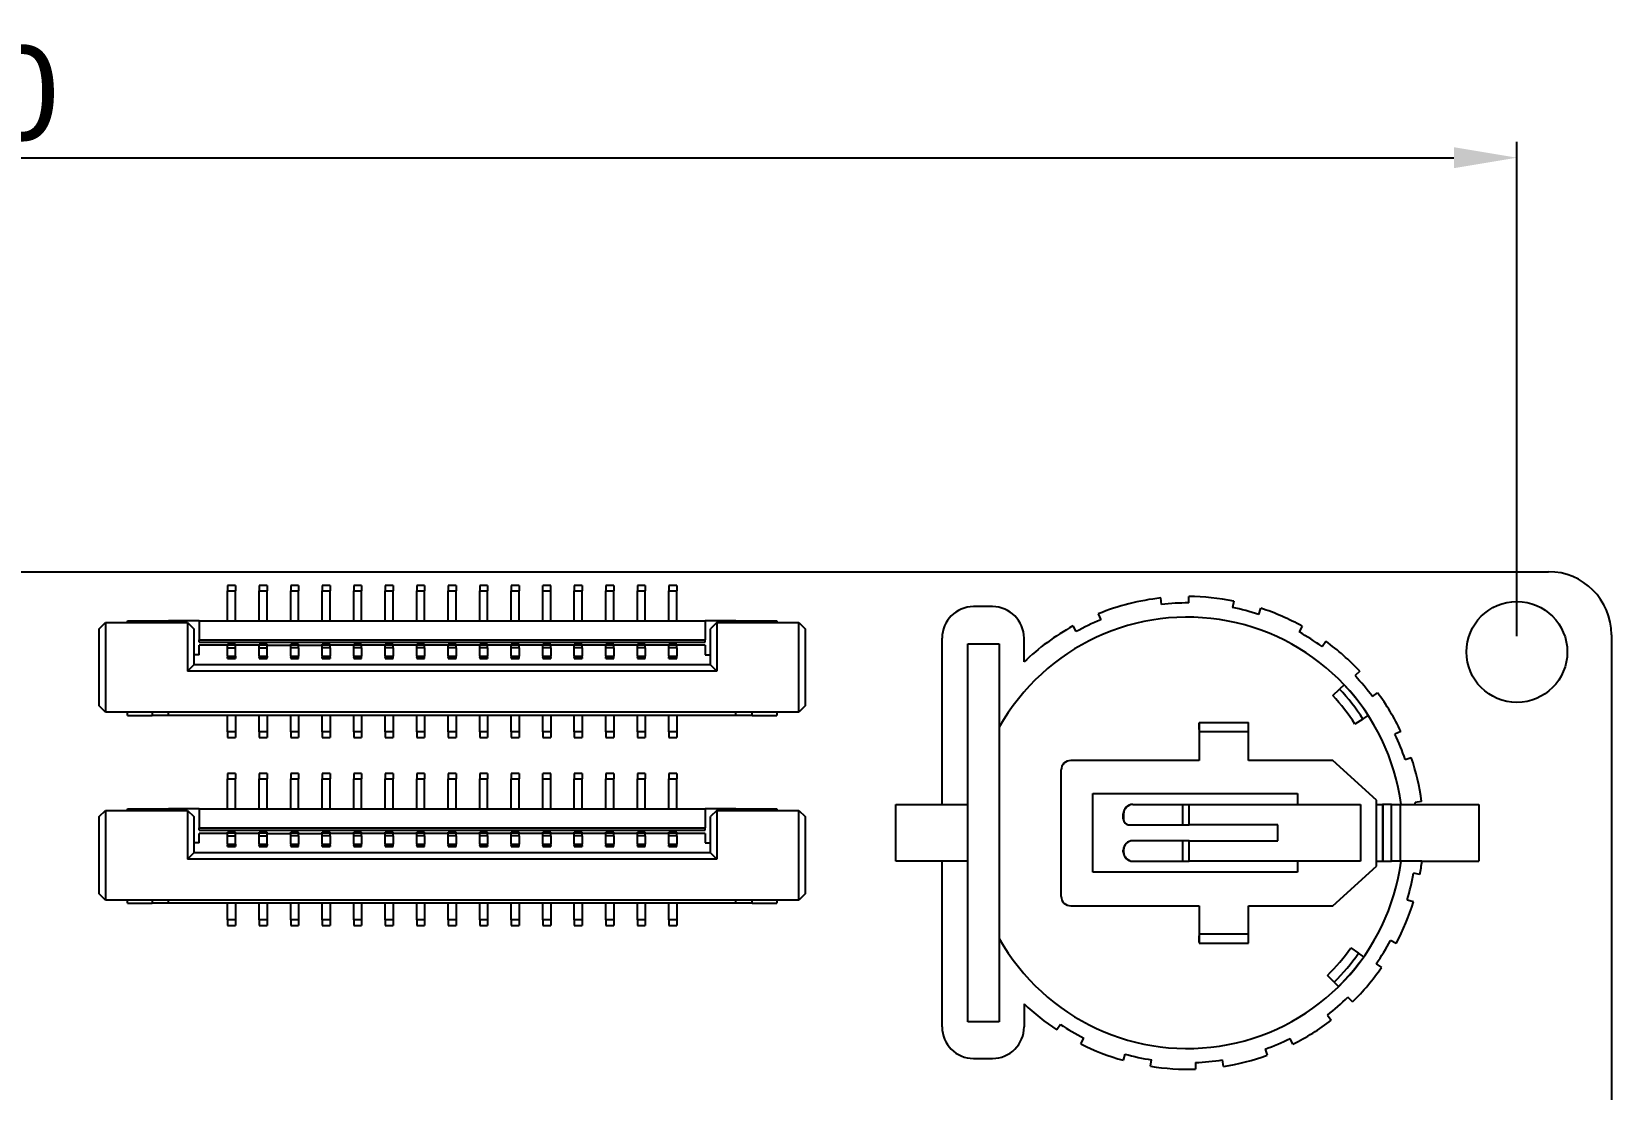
# Model space of a CAD drawing. Header units: millimetres. Extents: x 239 to 841, y 198 to 536.
# Drawn here: x 595.3 to 645.4, y 441.3 to 474.8 of the extents above; entities that cross this region are included whole.
import ezdxf

# ---------------------------------------------------------------- set-up
doc = ezdxf.new("R2010")
doc.units = ezdxf.units.MM
doc.styles.get("Standard").update_dxf_attribs({"font": 'arial.ttf'})
doc.dimstyles.get("Standard").update_dxf_attribs({"dimtxt": 3, "dimasz": 2, "dimexe": 0.5, "dimexo": 0.5, "dimgap": 0.5, "dimtad": 1, "dimdec": 1, "dimzin": 0, "dimdsep": 46, "dimtxsty": 'Standard', "dimcen": 0.09, "dimclrd": 253, "dimclre": 253, "dimclrt": 6, "dimadec": 0, "dimazin": 0, "dimtfac": 1, "dimtdec": 1, "dimtofl": 0, "dimtmove": 0, "dimatfit": 3, "dimfxl": 1, "dimtolj": 1, "dimtzin": 0, "dimarcsym": 0})

# ---------------------------------------------------------------- blocks, each defined once
blk = doc.blocks.new('*D3')
at = {"color": 253, "lineweight": -2}
for p, q in [((539.446, 455.662), (539.446, 471.347)), ((642.446, 455.662), (642.446, 471.347)), ((541.446, 470.847), (640.446, 470.847))]:
    blk.add_line(p, q, dxfattribs=at)
at = {"color": 253}
for points in [[(541.446, 471.181), (541.446, 470.514), (539.446, 470.847)], [(640.446, 471.181), (640.446, 470.514), (642.446, 470.847)]]:
    blk.add_solid(points, dxfattribs=at)
at = {"layer": 'Defpoints', "color": 0}
for p in [(642.446, 470.847), (539.446, 455.162), (642.446, 455.162)]:
    blk.add_point(p, dxfattribs=at)
at = {"color": 6, "insert": (590.946, 472.88), "char_height": 3, "attachment_point": 5}
blk.add_mtext('\\A1;103.0', dxfattribs=at)

msp = doc.modelspace()

# ---------------------------------------------------------------- linework, layer by layer
for p, q in [((538.446, 457.71), (643.446, 457.71)), ((601.788, 457.273), (601.538, 457.273)), ((601.538, 457.273), (601.538, 457.1)), ((601.788, 457.273), (601.788, 457.1)), ((602.788, 457.273), (602.538, 457.273)), ((602.538, 457.273), (602.538, 457.1)), ((602.788, 457.273), (602.788, 457.1)), ((603.788, 457.273), (603.538, 457.273)), ((603.538, 457.273), (603.538, 457.1)), ((603.788, 457.273), (603.788, 457.1)), ((604.788, 457.273), (604.538, 457.273)), ((604.538, 457.273), (604.538, 457.1)), ((604.788, 457.273), (604.788, 457.1)), ((605.788, 457.273), (605.538, 457.273)), ((605.538, 457.273), (605.538, 457.1)), ((605.788, 457.273), (605.788, 457.1)), ((606.788, 457.273), (606.538, 457.273)), ((606.538, 457.273), (606.538, 457.1)), ((606.788, 457.273), (606.788, 457.1)), ((607.788, 457.273), (607.538, 457.273)), ((607.538, 457.273), (607.538, 457.1)), ((607.788, 457.273), (607.788, 457.1)), ((608.788, 457.273), (608.538, 457.273)), ((608.538, 457.273), (608.538, 457.1)), ((608.788, 457.273), (608.788, 457.1)), ((609.788, 457.273), (609.538, 457.273)), ((609.538, 457.273), (609.538, 457.1)), ((609.788, 457.273), (609.788, 457.1)), ((610.788, 457.273), (610.538, 457.273)), ((610.538, 457.273), (610.538, 457.1)), ((610.788, 457.273), (610.788, 457.1)), ((611.788, 457.273), (611.538, 457.273)), ((611.538, 457.1), (611.538, 457.273)), ((611.788, 457.1), (611.788, 457.273)), ((612.788, 457.273), (612.538, 457.273)), ((612.538, 457.273), (612.538, 457.1)), ((612.788, 457.273), (612.788, 457.1)), ((613.788, 457.273), (613.538, 457.273)), ((613.538, 457.273), (613.538, 457.1)), ((613.788, 457.273), (613.788, 457.1)), ((614.788, 457.273), (614.538, 457.273)), ((614.538, 457.273), (614.538, 457.1)), ((614.788, 457.273), (614.788, 457.1)), ((615.788, 457.273), (615.538, 457.273)), ((615.538, 457.273), (615.538, 457.1)), ((615.788, 457.273), (615.788, 457.1)), ((601.538, 456.151), (601.538, 457.1)), ((601.538, 457.1), (601.788, 457.1)), ((601.788, 456.151), (601.788, 457.1)), ((602.538, 456.151), (602.538, 457.1)), ((602.538, 457.1), (602.788, 457.1)), ((602.788, 456.151), (602.788, 457.1)), ((603.538, 456.151), (603.538, 457.1)), ((603.538, 457.1), (603.788, 457.1)), ((603.788, 456.151), (603.788, 457.1)), ((604.538, 456.151), (604.538, 457.1)), ((604.538, 457.1), (604.788, 457.1)), ((604.788, 456.151), (604.788, 457.1)), ((605.538, 456.151), (605.538, 457.1)), ((605.538, 457.1), (605.788, 457.1)), ((605.788, 456.151), (605.788, 457.1)), ((606.538, 456.151), (606.538, 457.1)), ((606.538, 457.1), (606.788, 457.1)), ((606.788, 456.151), (606.788, 457.1)), ((607.538, 456.151), (607.538, 457.1)), ((607.538, 457.1), (607.788, 457.1)), ((607.788, 456.151), (607.788, 457.1)), ((608.538, 456.151), (608.538, 457.1)), ((608.538, 457.1), (608.788, 457.1)), ((608.788, 456.151), (608.788, 457.1)), ((609.538, 456.151), (609.538, 457.1)), ((609.538, 457.1), (609.788, 457.1)), ((609.788, 456.151), (609.788, 457.1)), ((610.538, 456.151), (610.538, 457.1)), ((610.538, 457.1), (610.788, 457.1)), ((610.788, 456.151), (610.788, 457.1)), ((611.538, 456.151), (611.538, 457.1)), ((611.538, 457.1), (611.788, 457.1)), ((611.788, 456.151), (611.788, 457.1)), ((612.538, 456.151), (612.538, 457.1)), ((612.538, 457.1), (612.788, 457.1)), ((612.788, 456.151), (612.788, 457.1)), ((613.538, 456.151), (613.538, 457.1)), ((613.538, 457.1), (613.788, 457.1)), ((613.788, 456.151), (613.788, 457.1)), ((614.538, 456.151), (614.538, 457.1)), ((614.538, 457.1), (614.788, 457.1)), ((614.788, 456.151), (614.788, 457.1)), ((615.538, 456.151), (615.538, 457.1)), ((615.538, 457.1), (615.788, 457.1)), ((615.788, 456.151), (615.788, 457.1)), ((631.171, 456.671), (631.148, 456.876)), ((632.033, 456.717), (632.034, 456.923)), ((633.462, 456.777), (633.421, 456.575)), ((625.807, 456.6), (625.206, 456.6)), ((629.163, 456.371), (629.24, 456.18)), ((634.256, 456.356), (634.32, 456.552)), ((597.463, 455.901), (597.663, 456.101)), ((597.463, 453.451), (597.463, 455.901)), ((597.663, 456.101), (597.663, 453.251)), ((597.663, 456.101), (600.263, 456.101)), ((598.363, 456.151), (599.143, 456.151)), ((598.363, 456.101), (598.363, 456.151)), ((599.143, 456.151), (599.663, 456.151)), ((599.143, 456.151), (599.143, 456.101)), ((600.633, 456.151), (599.663, 456.151)), ((599.663, 456.151), (599.663, 456.101)), ((600.263, 456.101), (600.463, 455.901)), ((600.263, 456.101), (600.263, 454.551)), ((600.463, 455.901), (600.463, 454.751)), ((600.633, 456.151), (600.633, 455.551)), ((600.633, 456.151), (616.693, 456.151)), ((617.663, 456.151), (616.693, 456.151)), ((616.693, 456.151), (616.693, 455.551)), ((617.063, 456.101), (616.863, 455.901)), ((616.863, 454.751), (616.863, 455.901)), ((617.063, 456.101), (617.063, 454.551)), ((617.063, 456.101), (619.663, 456.101)), ((617.663, 456.151), (618.183, 456.151)), ((617.663, 456.101), (617.663, 456.151)), ((618.183, 456.151), (618.963, 456.151)), ((618.183, 456.101), (618.183, 456.151)), ((618.963, 456.151), (618.963, 456.101)), ((619.663, 456.101), (619.863, 455.901)), ((619.663, 453.251), (619.663, 456.101)), ((619.863, 455.901), (619.863, 453.451)), ((628.461, 455.808), (628.362, 455.988)), ((635.635, 455.977), (635.535, 455.797)), ((645.446, 455.71), (645.446, 352.41)), ((600.633, 455.551), (616.693, 455.551)), ((600.633, 455.476), (600.633, 455.551)), ((600.633, 455.476), (616.693, 455.476)), ((600.633, 455.073), (600.633, 455.373)), ((601.538, 455.373), (600.633, 455.373)), ((601.788, 455.406), (601.538, 455.406)), ((601.538, 455.389), (601.538, 455.406)), ((601.538, 455.297), (601.538, 455.389)), ((601.538, 455.389), (601.788, 455.389)), ((601.538, 455.032), (601.538, 455.297)), ((601.538, 455.297), (601.788, 455.297)), ((601.788, 455.389), (601.788, 455.406)), ((601.788, 455.297), (601.788, 455.389)), ((602.538, 455.373), (601.788, 455.373)), ((601.788, 455.032), (601.788, 455.297)), ((602.788, 455.406), (602.538, 455.406)), ((602.538, 455.389), (602.538, 455.406)), ((602.538, 455.297), (602.538, 455.389)), ((602.538, 455.389), (602.788, 455.389)), ((602.538, 455.032), (602.538, 455.297)), ((602.538, 455.297), (602.788, 455.297)), ((602.788, 455.389), (602.788, 455.406)), ((602.788, 455.297), (602.788, 455.389)), ((602.788, 455.373), (603.538, 455.373)), ((602.788, 455.032), (602.788, 455.297)), ((603.538, 455.406), (603.788, 455.406)), ((603.538, 455.389), (603.538, 455.406)), ((603.538, 455.389), (603.788, 455.389)), ((603.538, 455.297), (603.538, 455.389)), ((603.538, 455.032), (603.538, 455.297)), ((603.788, 455.297), (603.538, 455.297)), ((603.788, 455.389), (603.788, 455.406)), ((603.788, 455.297), (603.788, 455.389)), ((603.788, 455.373), (604.538, 455.373)), ((603.788, 455.297), (603.788, 455.032)), ((604.788, 455.406), (604.538, 455.406)), ((604.538, 455.389), (604.538, 455.406)), ((604.538, 455.297), (604.538, 455.389)), ((604.538, 455.389), (604.788, 455.389)), ((604.538, 455.032), (604.538, 455.297)), ((604.788, 455.297), (604.538, 455.297)), ((604.788, 455.389), (604.788, 455.406)), ((604.788, 455.297), (604.788, 455.389)), ((605.538, 455.373), (604.788, 455.373)), ((604.788, 455.297), (604.788, 455.032)), ((605.788, 455.406), (605.538, 455.406)), ((605.538, 455.389), (605.538, 455.406)), ((605.538, 455.297), (605.538, 455.389)), ((605.538, 455.389), (605.788, 455.389)), ((605.538, 455.032), (605.538, 455.297)), ((605.788, 455.297), (605.538, 455.297)), ((605.788, 455.389), (605.788, 455.406)), ((605.788, 455.297), (605.788, 455.389)), ((606.538, 455.373), (605.788, 455.373)), ((605.788, 455.297), (605.788, 455.032)), ((606.788, 455.406), (606.538, 455.406)), ((606.538, 455.389), (606.538, 455.406)), ((606.538, 455.297), (606.538, 455.389)), ((606.538, 455.389), (606.788, 455.389)), ((606.538, 455.032), (606.538, 455.297)), ((606.788, 455.297), (606.538, 455.297)), ((606.788, 455.389), (606.788, 455.406)), ((606.788, 455.297), (606.788, 455.389)), ((607.538, 455.373), (606.788, 455.373)), ((606.788, 455.297), (606.788, 455.032)), ((607.538, 455.389), (607.538, 455.406)), ((607.788, 455.406), (607.538, 455.406)), ((607.538, 455.389), (607.788, 455.389)), ((607.538, 455.297), (607.538, 455.389)), ((607.538, 455.032), (607.538, 455.297)), ((607.788, 455.297), (607.538, 455.297)), ((607.788, 455.389), (607.788, 455.406)), ((607.788, 455.297), (607.788, 455.389)), ((608.538, 455.373), (607.788, 455.373)), ((607.788, 455.297), (607.788, 455.032)), ((608.788, 455.406), (608.538, 455.406)), ((608.538, 455.389), (608.538, 455.406)), ((608.538, 455.297), (608.538, 455.389)), ((608.538, 455.389), (608.788, 455.389)), ((608.538, 455.032), (608.538, 455.297)), ((608.788, 455.297), (608.538, 455.297)), ((608.788, 455.389), (608.788, 455.406)), ((608.788, 455.297), (608.788, 455.389)), ((609.538, 455.373), (608.788, 455.373)), ((608.788, 455.297), (608.788, 455.032)), ((609.788, 455.406), (609.538, 455.406)), ((609.538, 455.389), (609.538, 455.406)), ((609.538, 455.297), (609.538, 455.389)), ((609.538, 455.389), (609.788, 455.389)), ((609.538, 455.032), (609.538, 455.297)), ((609.788, 455.297), (609.538, 455.297)), ((609.788, 455.389), (609.788, 455.406)), ((609.788, 455.297), (609.788, 455.389)), ((610.538, 455.373), (609.788, 455.373)), ((609.788, 455.297), (609.788, 455.032)), ((610.788, 455.406), (610.538, 455.406)), ((610.538, 455.389), (610.538, 455.406)), ((610.538, 455.389), (610.788, 455.389)), ((610.538, 455.297), (610.538, 455.389)), ((610.538, 455.032), (610.538, 455.297)), ((610.788, 455.297), (610.538, 455.297)), ((610.788, 455.389), (610.788, 455.406)), ((610.788, 455.297), (610.788, 455.389)), ((611.538, 455.373), (610.788, 455.373)), ((610.788, 455.297), (610.788, 455.032)), ((611.788, 455.406), (611.538, 455.406)), ((611.538, 455.389), (611.538, 455.406)), ((611.538, 455.389), (611.788, 455.389)), ((611.538, 455.297), (611.538, 455.389)), ((611.538, 455.032), (611.538, 455.297)), ((611.788, 455.297), (611.538, 455.297)), ((611.788, 455.389), (611.788, 455.406)), ((611.788, 455.297), (611.788, 455.389)), ((612.538, 455.373), (611.788, 455.373)), ((611.788, 455.297), (611.788, 455.032)), ((612.788, 455.406), (612.538, 455.406)), ((612.538, 455.389), (612.538, 455.406)), ((612.538, 455.297), (612.538, 455.389)), ((612.538, 455.389), (612.788, 455.389)), ((612.538, 455.032), (612.538, 455.297)), ((612.788, 455.297), (612.538, 455.297)), ((612.788, 455.389), (612.788, 455.406)), ((612.788, 455.297), (612.788, 455.389)), ((613.538, 455.373), (612.788, 455.373)), ((612.788, 455.297), (612.788, 455.032)), ((613.788, 455.406), (613.538, 455.406)), ((613.538, 455.389), (613.538, 455.406)), ((613.538, 455.389), (613.788, 455.389)), ((613.538, 455.297), (613.538, 455.389)), ((613.538, 455.032), (613.538, 455.297)), ((613.788, 455.297), (613.538, 455.297)), ((613.788, 455.389), (613.788, 455.406)), ((613.788, 455.297), (613.788, 455.389)), ((614.538, 455.373), (613.788, 455.373)), ((613.788, 455.297), (613.788, 455.032)), ((614.788, 455.406), (614.538, 455.406)), ((614.538, 455.389), (614.538, 455.406)), ((614.538, 455.297), (614.538, 455.389)), ((614.538, 455.389), (614.788, 455.389)), ((614.538, 455.032), (614.538, 455.297)), ((614.788, 455.297), (614.538, 455.297)), ((614.788, 455.389), (614.788, 455.406)), ((614.788, 455.297), (614.788, 455.389)), ((615.538, 455.373), (614.788, 455.373)), ((614.788, 455.297), (614.788, 455.032)), ((615.788, 455.406), (615.538, 455.406)), ((615.538, 455.389), (615.538, 455.406)), ((615.538, 455.389), (615.788, 455.389)), ((615.538, 455.297), (615.538, 455.389)), ((615.538, 455.032), (615.538, 455.297)), ((615.788, 455.297), (615.538, 455.297)), ((615.788, 455.389), (615.788, 455.406)), ((615.788, 455.297), (615.788, 455.389)), ((616.693, 455.373), (615.788, 455.373)), ((615.788, 455.297), (615.788, 455.032)), ((616.693, 455.476), (616.693, 455.551)), ((616.693, 455.373), (616.693, 455.073)), ((624.206, 450.323), (624.206, 455.6)), ((625.021, 455.423), (626.021, 455.423)), ((625.021, 450.323), (625.021, 455.423)), ((625.021, 443.423), (625.021, 455.423)), ((625.021, 455.423), (626.021, 455.423)), ((626.021, 455.423), (626.021, 452.775)), ((626.021, 455.423), (626.021, 443.423)), ((626.807, 454.846), (626.807, 455.6)), ((636.263, 455.333), (636.384, 455.5)), ((600.463, 454.751), (600.263, 454.551)), ((600.633, 455.073), (600.463, 455.073)), ((616.863, 454.751), (600.463, 454.751)), ((601.538, 455.032), (601.538, 454.994)), ((601.538, 455.032), (601.788, 455.032)), ((601.538, 454.994), (601.788, 454.994)), ((601.538, 454.986), (601.538, 454.994)), ((601.538, 454.95), (601.538, 454.986)), ((601.538, 454.986), (601.788, 454.986)), ((601.538, 454.95), (601.788, 454.95)), ((601.788, 455.032), (601.788, 454.994)), ((601.788, 454.986), (601.788, 454.994)), ((601.788, 454.986), (601.788, 454.95)), ((602.538, 455.032), (602.538, 454.994)), ((602.538, 455.032), (602.788, 455.032)), ((602.538, 454.994), (602.788, 454.994)), ((602.538, 454.986), (602.538, 454.994)), ((602.538, 454.986), (602.538, 454.95)), ((602.538, 454.986), (602.788, 454.986)), ((602.538, 454.95), (602.788, 454.95)), ((602.788, 455.032), (602.788, 454.994)), ((602.788, 454.994), (602.788, 454.986)), ((602.788, 454.95), (602.788, 454.986)), ((603.538, 455.032), (603.538, 454.994)), ((603.538, 455.032), (603.788, 455.032)), ((603.538, 454.994), (603.788, 454.994)), ((603.538, 454.986), (603.538, 454.994)), ((603.538, 454.986), (603.538, 454.95)), ((603.538, 454.986), (603.788, 454.986)), ((603.538, 454.95), (603.788, 454.95)), ((603.788, 454.994), (603.788, 455.032)), ((603.788, 454.986), (603.788, 454.994)), ((603.788, 454.95), (603.788, 454.986)), ((604.538, 455.032), (604.538, 454.994)), ((604.538, 455.032), (604.788, 455.032)), ((604.538, 454.994), (604.788, 454.994)), ((604.538, 454.986), (604.538, 454.994)), ((604.538, 454.95), (604.538, 454.986)), ((604.538, 454.986), (604.788, 454.986)), ((604.538, 454.95), (604.788, 454.95)), ((604.788, 454.994), (604.788, 455.032)), ((604.788, 454.986), (604.788, 454.994)), ((604.788, 454.986), (604.788, 454.95)), ((605.538, 455.032), (605.538, 454.994)), ((605.538, 455.032), (605.788, 455.032)), ((605.538, 454.994), (605.788, 454.994)), ((605.538, 454.986), (605.538, 454.994)), ((605.538, 454.986), (605.538, 454.95)), ((605.538, 454.986), (605.788, 454.986)), ((605.538, 454.95), (605.788, 454.95)), ((605.788, 454.994), (605.788, 455.032)), ((605.788, 454.986), (605.788, 454.994)), ((605.788, 454.95), (605.788, 454.986)), ((606.538, 455.032), (606.538, 454.994)), ((606.538, 455.032), (606.788, 455.032)), ((606.538, 454.994), (606.788, 454.994)), ((606.538, 454.986), (606.538, 454.994)), ((606.538, 454.986), (606.538, 454.95)), ((606.538, 454.986), (606.788, 454.986)), ((606.538, 454.95), (606.788, 454.95)), ((606.788, 454.994), (606.788, 455.032)), ((606.788, 454.986), (606.788, 454.994)), ((606.788, 454.95), (606.788, 454.986)), ((607.538, 455.032), (607.538, 454.994)), ((607.538, 455.032), (607.788, 455.032)), ((607.538, 454.994), (607.788, 454.994)), ((607.538, 454.986), (607.538, 454.994)), ((607.538, 454.986), (607.538, 454.95)), ((607.538, 454.986), (607.788, 454.986)), ((607.538, 454.95), (607.788, 454.95)), ((607.788, 454.994), (607.788, 455.032)), ((607.788, 454.986), (607.788, 454.994)), ((607.788, 454.95), (607.788, 454.986)), ((608.538, 455.032), (608.538, 454.994)), ((608.538, 455.032), (608.788, 455.032)), ((608.538, 454.994), (608.788, 454.994)), ((608.538, 454.986), (608.538, 454.994)), ((608.538, 454.986), (608.538, 454.95)), ((608.538, 454.986), (608.788, 454.986)), ((608.538, 454.95), (608.788, 454.95)), ((608.788, 454.994), (608.788, 455.032)), ((608.788, 454.986), (608.788, 454.994)), ((608.788, 454.95), (608.788, 454.986)), ((609.538, 455.032), (609.538, 454.994)), ((609.538, 455.032), (609.788, 455.032)), ((609.538, 454.994), (609.788, 454.994)), ((609.538, 454.986), (609.538, 454.994)), ((609.538, 454.986), (609.538, 454.95)), ((609.538, 454.986), (609.788, 454.986)), ((609.538, 454.95), (609.788, 454.95)), ((609.788, 454.994), (609.788, 455.032)), ((609.788, 454.986), (609.788, 454.994)), ((609.788, 454.986), (609.788, 454.95)), ((610.538, 455.032), (610.538, 454.994)), ((610.538, 455.032), (610.788, 455.032)), ((610.538, 454.994), (610.788, 454.994)), ((610.538, 454.986), (610.538, 454.994)), ((610.538, 454.986), (610.538, 454.95)), ((610.538, 454.986), (610.788, 454.986)), ((610.538, 454.95), (610.788, 454.95)), ((610.788, 454.994), (610.788, 455.032)), ((610.788, 454.986), (610.788, 454.994)), ((610.788, 454.95), (610.788, 454.986)), ((611.538, 455.032), (611.538, 454.994)), ((611.538, 455.032), (611.788, 455.032)), ((611.538, 454.994), (611.788, 454.994)), ((611.538, 454.986), (611.538, 454.994)), ((611.538, 454.986), (611.538, 454.95)), ((611.538, 454.986), (611.788, 454.986)), ((611.538, 454.95), (611.788, 454.95)), ((611.788, 454.994), (611.788, 455.032)), ((611.788, 454.986), (611.788, 454.994)), ((611.788, 454.986), (611.788, 454.95)), ((612.538, 455.032), (612.538, 454.994)), ((612.538, 455.032), (612.788, 455.032)), ((612.538, 454.994), (612.788, 454.994)), ((612.538, 454.986), (612.538, 454.994)), ((612.538, 454.986), (612.538, 454.95)), ((612.538, 454.986), (612.788, 454.986)), ((612.538, 454.95), (612.788, 454.95)), ((612.788, 454.994), (612.788, 455.032)), ((612.788, 454.986), (612.788, 454.994)), ((612.788, 454.986), (612.788, 454.95)), ((613.538, 455.032), (613.538, 454.994)), ((613.538, 455.032), (613.788, 455.032)), ((613.538, 454.994), (613.788, 454.994)), ((613.538, 454.986), (613.538, 454.994)), ((613.538, 454.95), (613.538, 454.986)), ((613.538, 454.986), (613.788, 454.986)), ((613.538, 454.95), (613.788, 454.95)), ((613.788, 454.994), (613.788, 455.032)), ((613.788, 454.986), (613.788, 454.994)), ((613.788, 454.95), (613.788, 454.986)), ((614.538, 455.032), (614.538, 454.994)), ((614.538, 455.032), (614.788, 455.032)), ((614.538, 454.994), (614.788, 454.994)), ((614.538, 454.986), (614.538, 454.994)), ((614.538, 454.986), (614.538, 454.95)), ((614.538, 454.986), (614.788, 454.986)), ((614.538, 454.95), (614.788, 454.95)), ((614.788, 454.994), (614.788, 455.032)), ((614.788, 454.986), (614.788, 454.994)), ((614.788, 454.95), (614.788, 454.986)), ((615.538, 455.032), (615.538, 454.994)), ((615.538, 455.032), (615.788, 455.032)), ((615.538, 454.994), (615.788, 454.994)), ((615.538, 454.986), (615.538, 454.994)), ((615.538, 454.95), (615.538, 454.986)), ((615.538, 454.986), (615.788, 454.986)), ((615.538, 454.95), (615.788, 454.95)), ((615.788, 454.994), (615.788, 455.032)), ((615.788, 454.986), (615.788, 454.994)), ((615.788, 454.95), (615.788, 454.986)), ((616.693, 455.073), (616.863, 455.073)), ((616.863, 454.751), (617.063, 454.551)), ((617.063, 454.551), (600.263, 454.551)), ((637.461, 454.552), (637.31, 454.411)), ((636.602, 453.777), (636.82, 453.983)), ((636.965, 454.121), (636.82, 453.983)), ((637.862, 453.747), (638.028, 453.87)), ((597.663, 453.251), (597.463, 453.451)), ((619.663, 453.251), (597.663, 453.251)), ((598.363, 453.151), (598.363, 453.252)), ((599.143, 453.252), (599.143, 453.151)), ((599.663, 453.151), (599.663, 453.251)), ((617.663, 453.151), (617.663, 453.251)), ((618.183, 453.151), (618.183, 453.252)), ((618.963, 453.252), (618.963, 453.151)), ((619.863, 453.451), (619.663, 453.251)), ((598.363, 453.151), (599.143, 453.151)), ((599.663, 453.151), (599.143, 453.151)), ((617.663, 453.151), (599.663, 453.151)), ((601.538, 452.624), (601.538, 453.151)), ((601.788, 453.151), (601.788, 452.624)), ((602.538, 452.624), (602.538, 453.151)), ((602.788, 453.151), (602.788, 452.624)), ((603.538, 452.624), (603.538, 453.151)), ((603.788, 453.151), (603.788, 452.624)), ((604.538, 452.624), (604.538, 453.151)), ((604.788, 453.151), (604.788, 452.624)), ((605.538, 452.624), (605.538, 453.151)), ((605.788, 453.151), (605.788, 452.624)), ((606.538, 452.624), (606.538, 453.151)), ((606.788, 453.151), (606.788, 452.624)), ((607.538, 452.624), (607.538, 453.151)), ((607.788, 453.151), (607.788, 452.624)), ((608.538, 452.624), (608.538, 453.151)), ((608.788, 453.151), (608.788, 452.624)), ((609.538, 452.624), (609.538, 453.151)), ((609.788, 453.151), (609.788, 452.624)), ((610.538, 452.624), (610.538, 453.151)), ((610.788, 453.151), (610.788, 452.624)), ((611.538, 452.624), (611.538, 453.151)), ((611.788, 453.151), (611.788, 452.624)), ((612.538, 452.624), (612.538, 453.151)), ((612.788, 453.151), (612.788, 452.624)), ((613.538, 452.624), (613.538, 453.151)), ((613.788, 453.151), (613.788, 452.624)), ((614.538, 452.624), (614.538, 453.151)), ((614.788, 453.151), (614.788, 452.624)), ((615.538, 452.624), (615.538, 453.151)), ((615.788, 453.151), (615.788, 452.624)), ((618.183, 453.151), (617.663, 453.151)), ((618.183, 453.151), (618.963, 453.151)), ((632.365, 452.702), (632.365, 452.902)), ((632.365, 452.902), (632.37, 452.902)), ((632.37, 452.702), (632.365, 452.702)), ((632.37, 452.923), (632.37, 452.623)), ((632.37, 452.923), (633.934, 452.923)), ((633.934, 452.623), (633.934, 452.923)), ((637.562, 453.034), (637.309, 452.872)), ((637.562, 453.034), (637.731, 453.141)), ((601.538, 452.624), (601.538, 452.451)), ((601.788, 452.624), (601.538, 452.624)), ((601.538, 452.451), (601.788, 452.451)), ((601.788, 452.624), (601.788, 452.451)), ((602.538, 452.624), (602.538, 452.451)), ((602.788, 452.624), (602.538, 452.624)), ((602.538, 452.451), (602.788, 452.451)), ((602.788, 452.624), (602.788, 452.451)), ((603.538, 452.624), (603.538, 452.451)), ((603.788, 452.624), (603.538, 452.624)), ((603.538, 452.451), (603.788, 452.451)), ((603.788, 452.624), (603.788, 452.451)), ((604.538, 452.624), (604.538, 452.451)), ((604.788, 452.624), (604.538, 452.624)), ((604.538, 452.451), (604.788, 452.451)), ((604.788, 452.624), (604.788, 452.451)), ((605.538, 452.624), (605.538, 452.451)), ((605.788, 452.624), (605.538, 452.624)), ((605.538, 452.451), (605.788, 452.451)), ((605.788, 452.624), (605.788, 452.451)), ((606.538, 452.624), (606.538, 452.451)), ((606.788, 452.624), (606.538, 452.624)), ((606.538, 452.451), (606.788, 452.451)), ((606.788, 452.624), (606.788, 452.451)), ((607.538, 452.624), (607.538, 452.451)), ((607.788, 452.624), (607.538, 452.624)), ((607.538, 452.451), (607.788, 452.451)), ((607.788, 452.624), (607.788, 452.451)), ((608.538, 452.624), (608.538, 452.451)), ((608.788, 452.624), (608.538, 452.624)), ((608.538, 452.451), (608.788, 452.451)), ((608.788, 452.624), (608.788, 452.451)), ((609.538, 452.624), (609.538, 452.451)), ((609.788, 452.624), (609.538, 452.624)), ((609.538, 452.451), (609.788, 452.451)), ((609.788, 452.624), (609.788, 452.451)), ((610.538, 452.624), (610.538, 452.451)), ((610.788, 452.624), (610.538, 452.624)), ((610.538, 452.451), (610.788, 452.451)), ((610.788, 452.624), (610.788, 452.451)), ((611.538, 452.624), (611.538, 452.451)), ((611.788, 452.624), (611.538, 452.624)), ((611.538, 452.451), (611.788, 452.451)), ((611.788, 452.624), (611.788, 452.451)), ((612.538, 452.624), (612.538, 452.451)), ((612.788, 452.624), (612.538, 452.624)), ((612.538, 452.451), (612.788, 452.451)), ((612.788, 452.624), (612.788, 452.451)), ((613.538, 452.624), (613.538, 452.451)), ((613.788, 452.624), (613.538, 452.624)), ((613.538, 452.451), (613.788, 452.451)), ((613.788, 452.624), (613.788, 452.451)), ((614.538, 452.624), (614.538, 452.451)), ((614.788, 452.624), (614.538, 452.624)), ((614.538, 452.451), (614.788, 452.451)), ((614.788, 452.624), (614.788, 452.451)), ((615.538, 452.624), (615.538, 452.451)), ((615.788, 452.624), (615.538, 452.624)), ((615.538, 452.451), (615.788, 452.451)), ((615.788, 452.624), (615.788, 452.451)), ((633.934, 452.623), (632.37, 452.623)), ((632.37, 452.623), (632.37, 451.718)), ((633.934, 451.718), (633.934, 452.623)), ((638.765, 452.638), (638.578, 452.55)), ((632.37, 451.718), (628.288, 451.718)), ((636.609, 451.718), (633.934, 451.718)), ((637.988, 450.463), (636.609, 451.718)), ((638.901, 451.749), (639.097, 451.815)), ((601.788, 451.308), (601.538, 451.308)), ((601.538, 451.308), (601.538, 451.135)), ((601.788, 451.308), (601.788, 451.135)), ((602.788, 451.308), (602.538, 451.308)), ((602.538, 451.308), (602.538, 451.135)), ((602.788, 451.308), (602.788, 451.135)), ((603.788, 451.308), (603.538, 451.308)), ((603.538, 451.308), (603.538, 451.135)), ((603.788, 451.308), (603.788, 451.135)), ((604.788, 451.308), (604.538, 451.308)), ((604.538, 451.308), (604.538, 451.135)), ((604.788, 451.308), (604.788, 451.135)), ((605.788, 451.308), (605.538, 451.308)), ((605.538, 451.308), (605.538, 451.135)), ((605.788, 451.308), (605.788, 451.135)), ((606.788, 451.308), (606.538, 451.308)), ((606.538, 451.308), (606.538, 451.135)), ((606.788, 451.308), (606.788, 451.135)), ((607.788, 451.308), (607.538, 451.308)), ((607.538, 451.308), (607.538, 451.135)), ((607.788, 451.308), (607.788, 451.135)), ((608.788, 451.308), (608.538, 451.308)), ((608.538, 451.308), (608.538, 451.135)), ((608.788, 451.308), (608.788, 451.135)), ((609.788, 451.308), (609.538, 451.308)), ((609.538, 451.308), (609.538, 451.135)), ((609.788, 451.308), (609.788, 451.135)), ((610.788, 451.308), (610.538, 451.308)), ((610.538, 451.308), (610.538, 451.135)), ((610.788, 451.308), (610.788, 451.135)), ((611.788, 451.308), (611.538, 451.308)), ((611.538, 451.135), (611.538, 451.308)), ((611.788, 451.135), (611.788, 451.308)), ((612.788, 451.308), (612.538, 451.308)), ((612.538, 451.308), (612.538, 451.135)), ((612.788, 451.308), (612.788, 451.135)), ((613.788, 451.308), (613.538, 451.308)), ((613.538, 451.308), (613.538, 451.135)), ((613.788, 451.308), (613.788, 451.135)), ((614.788, 451.308), (614.538, 451.308)), ((614.538, 451.308), (614.538, 451.135)), ((614.788, 451.308), (614.788, 451.135)), ((615.788, 451.308), (615.538, 451.308)), ((615.538, 451.308), (615.538, 451.135)), ((615.788, 451.308), (615.788, 451.135)), ((627.988, 447.406), (627.988, 451.418)), ((601.538, 450.186), (601.538, 451.135)), ((601.538, 451.135), (601.788, 451.135)), ((601.788, 450.186), (601.788, 451.135)), ((602.538, 450.186), (602.538, 451.135)), ((602.538, 451.135), (602.788, 451.135)), ((602.788, 450.186), (602.788, 451.135)), ((603.538, 450.186), (603.538, 451.135)), ((603.538, 451.135), (603.788, 451.135)), ((603.788, 450.186), (603.788, 451.135)), ((604.538, 450.186), (604.538, 451.135)), ((604.538, 451.135), (604.788, 451.135)), ((604.788, 450.186), (604.788, 451.135)), ((605.538, 450.186), (605.538, 451.135)), ((605.538, 451.135), (605.788, 451.135)), ((605.788, 450.186), (605.788, 451.135)), ((606.538, 450.186), (606.538, 451.135)), ((606.538, 451.135), (606.788, 451.135)), ((606.788, 450.186), (606.788, 451.135)), ((607.538, 450.186), (607.538, 451.135)), ((607.538, 451.135), (607.788, 451.135)), ((607.788, 450.186), (607.788, 451.135)), ((608.538, 450.186), (608.538, 451.135)), ((608.538, 451.135), (608.788, 451.135)), ((608.788, 450.186), (608.788, 451.135)), ((609.538, 450.186), (609.538, 451.135)), ((609.538, 451.135), (609.788, 451.135)), ((609.788, 450.186), (609.788, 451.135)), ((610.538, 450.186), (610.538, 451.135)), ((610.538, 451.135), (610.788, 451.135)), ((610.788, 450.186), (610.788, 451.135)), ((611.538, 450.186), (611.538, 451.135)), ((611.538, 451.135), (611.788, 451.135)), ((611.788, 450.186), (611.788, 451.135)), ((612.538, 450.186), (612.538, 451.135)), ((612.538, 451.135), (612.788, 451.135)), ((612.788, 450.186), (612.788, 451.135)), ((613.538, 450.186), (613.538, 451.135)), ((613.538, 451.135), (613.788, 451.135)), ((613.788, 450.186), (613.788, 451.135)), ((614.538, 450.186), (614.538, 451.135)), ((614.538, 451.135), (614.788, 451.135)), ((614.788, 450.186), (614.788, 451.135)), ((615.538, 450.186), (615.538, 451.135)), ((615.538, 451.135), (615.788, 451.135)), ((615.788, 450.186), (615.788, 451.135)), ((628.988, 448.173), (628.988, 450.673)), ((628.988, 450.673), (635.488, 450.673)), ((635.488, 450.673), (635.488, 450.323)), ((598.363, 450.186), (599.143, 450.186)), ((598.363, 450.136), (598.363, 450.186)), ((599.143, 450.186), (599.663, 450.186)), ((599.143, 450.186), (599.143, 450.136)), ((600.633, 450.186), (599.663, 450.186)), ((599.663, 450.186), (599.663, 450.136)), ((600.633, 450.186), (616.693, 450.186)), ((600.633, 450.186), (600.633, 449.586)), ((617.663, 450.186), (616.693, 450.186)), ((616.693, 450.186), (616.693, 449.586)), ((617.663, 450.186), (618.183, 450.186)), ((617.663, 450.136), (617.663, 450.186)), ((618.183, 450.186), (618.963, 450.186)), ((618.183, 450.136), (618.183, 450.186)), ((618.963, 450.186), (618.963, 450.136)), ((622.738, 448.523), (622.738, 450.323)), ((622.738, 450.323), (624.206, 450.323)), ((624.206, 450.323), (625.021, 450.323)), ((630.257, 450.323), (630.264, 450.323)), ((630.264, 450.323), (631.833, 450.323)), ((631.833, 450.323), (632.052, 450.323)), ((631.833, 450.323), (631.833, 449.673)), ((632.052, 450.323), (637.487, 450.323)), ((632.052, 449.673), (632.052, 450.323)), ((637.487, 450.323), (637.487, 448.523)), ((637.988, 448.361), (637.988, 450.463)), ((637.988, 450.323), (638.181, 450.323)), ((638.188, 450.323), (638.181, 450.323)), ((638.181, 450.323), (638.181, 448.523)), ((638.465, 450.323), (638.188, 450.323)), ((638.188, 450.323), (638.188, 448.523)), ((638.465, 450.323), (638.611, 450.323)), ((638.465, 448.523), (638.465, 450.323)), ((638.611, 450.323), (638.773, 450.323)), ((638.741, 450.323), (638.741, 448.523)), ((638.773, 450.323), (639.226, 450.323)), ((639.422, 450.417), (639.218, 450.39)), ((639.226, 450.323), (641.238, 450.323)), ((641.238, 450.323), (641.238, 448.523)), ((597.463, 449.936), (597.663, 450.136)), ((597.463, 447.486), (597.463, 449.936)), ((597.663, 450.136), (600.263, 450.136)), ((597.663, 450.136), (597.663, 447.286)), ((600.263, 450.136), (600.463, 449.936)), ((600.263, 450.136), (600.263, 448.586)), ((600.463, 449.936), (600.463, 448.786)), ((617.063, 450.136), (616.863, 449.936)), ((616.863, 448.786), (616.863, 449.936)), ((617.063, 450.136), (619.663, 450.136)), ((617.063, 450.136), (617.063, 448.586)), ((619.663, 450.136), (619.863, 449.936)), ((619.663, 447.286), (619.663, 450.136)), ((619.863, 449.936), (619.863, 447.486)), ((629.957, 450.023), (629.964, 450.023)), ((629.957, 449.863), (629.957, 450.023)), ((629.964, 449.863), (629.957, 449.863)), ((629.964, 450.023), (629.964, 449.863)), ((630.147, 449.673), (630.154, 449.673)), ((630.154, 449.673), (631.833, 449.673)), ((631.833, 449.673), (632.052, 449.673)), ((634.86, 449.673), (632.052, 449.673)), ((634.86, 449.173), (634.86, 449.673)), ((600.633, 449.586), (616.693, 449.586)), ((600.633, 449.511), (600.633, 449.586)), ((600.633, 449.511), (616.693, 449.511)), ((600.633, 449.107), (600.633, 449.407)), ((601.538, 449.407), (600.633, 449.407)), ((601.788, 449.441), (601.538, 449.441)), ((601.538, 449.423), (601.538, 449.441)), ((601.538, 449.423), (601.788, 449.423)), ((601.538, 449.332), (601.538, 449.423)), ((601.538, 449.067), (601.538, 449.332)), ((601.538, 449.332), (601.788, 449.332)), ((601.788, 449.423), (601.788, 449.441)), ((601.788, 449.332), (601.788, 449.423)), ((602.538, 449.407), (601.788, 449.407)), ((601.788, 449.067), (601.788, 449.332)), ((602.538, 449.423), (602.538, 449.441)), ((602.788, 449.441), (602.538, 449.441)), ((602.538, 449.423), (602.788, 449.423)), ((602.538, 449.332), (602.538, 449.423)), ((602.538, 449.067), (602.538, 449.332)), ((602.538, 449.332), (602.788, 449.332)), ((602.788, 449.423), (602.788, 449.441)), ((602.788, 449.332), (602.788, 449.423)), ((602.788, 449.407), (603.538, 449.407)), ((602.788, 449.067), (602.788, 449.332)), ((603.538, 449.441), (603.788, 449.441)), ((603.538, 449.423), (603.538, 449.441)), ((603.538, 449.423), (603.788, 449.423)), ((603.538, 449.332), (603.538, 449.423)), ((603.538, 449.067), (603.538, 449.332)), ((603.788, 449.332), (603.538, 449.332)), ((603.788, 449.423), (603.788, 449.441)), ((603.788, 449.332), (603.788, 449.423)), ((603.788, 449.407), (604.538, 449.407)), ((603.788, 449.332), (603.788, 449.067)), ((604.538, 449.423), (604.538, 449.441)), ((604.788, 449.441), (604.538, 449.441)), ((604.538, 449.332), (604.538, 449.423)), ((604.538, 449.423), (604.788, 449.423)), ((604.538, 449.067), (604.538, 449.332)), ((604.788, 449.332), (604.538, 449.332)), ((604.788, 449.423), (604.788, 449.441)), ((604.788, 449.332), (604.788, 449.423)), ((605.538, 449.407), (604.788, 449.407)), ((604.788, 449.332), (604.788, 449.067)), ((605.538, 449.423), (605.538, 449.441)), ((605.788, 449.441), (605.538, 449.441)), ((605.538, 449.332), (605.538, 449.423)), ((605.538, 449.423), (605.788, 449.423)), ((605.538, 449.067), (605.538, 449.332)), ((605.788, 449.332), (605.538, 449.332)), ((605.788, 449.423), (605.788, 449.441)), ((605.788, 449.332), (605.788, 449.423)), ((606.538, 449.407), (605.788, 449.407)), ((605.788, 449.332), (605.788, 449.067)), ((606.788, 449.441), (606.538, 449.441)), ((606.538, 449.423), (606.538, 449.441)), ((606.538, 449.423), (606.788, 449.423)), ((606.538, 449.332), (606.538, 449.423)), ((606.538, 449.067), (606.538, 449.332)), ((606.788, 449.332), (606.538, 449.332)), ((606.788, 449.423), (606.788, 449.441)), ((606.788, 449.332), (606.788, 449.423)), ((607.538, 449.407), (606.788, 449.407)), ((606.788, 449.332), (606.788, 449.067)), ((607.538, 449.423), (607.538, 449.441)), ((607.788, 449.441), (607.538, 449.441)), ((607.538, 449.423), (607.788, 449.423)), ((607.538, 449.332), (607.538, 449.423)), ((607.538, 449.067), (607.538, 449.332)), ((607.788, 449.332), (607.538, 449.332)), ((607.788, 449.423), (607.788, 449.441)), ((607.788, 449.332), (607.788, 449.423)), ((608.538, 449.407), (607.788, 449.407)), ((607.788, 449.332), (607.788, 449.067)), ((608.538, 449.423), (608.538, 449.441)), ((608.788, 449.441), (608.538, 449.441)), ((608.538, 449.423), (608.788, 449.423)), ((608.538, 449.332), (608.538, 449.423)), ((608.538, 449.067), (608.538, 449.332)), ((608.788, 449.332), (608.538, 449.332)), ((608.788, 449.423), (608.788, 449.441)), ((608.788, 449.332), (608.788, 449.423)), ((609.538, 449.407), (608.788, 449.407)), ((608.788, 449.332), (608.788, 449.067)), ((609.538, 449.423), (609.538, 449.441)), ((609.788, 449.441), (609.538, 449.441)), ((609.538, 449.423), (609.788, 449.423)), ((609.538, 449.332), (609.538, 449.423)), ((609.538, 449.067), (609.538, 449.332)), ((609.788, 449.332), (609.538, 449.332)), ((609.788, 449.423), (609.788, 449.441)), ((609.788, 449.332), (609.788, 449.423)), ((610.538, 449.407), (609.788, 449.407)), ((609.788, 449.332), (609.788, 449.067)), ((610.538, 449.423), (610.538, 449.441)), ((610.788, 449.441), (610.538, 449.441)), ((610.538, 449.423), (610.788, 449.423)), ((610.538, 449.332), (610.538, 449.423)), ((610.538, 449.067), (610.538, 449.332)), ((610.788, 449.332), (610.538, 449.332)), ((610.788, 449.423), (610.788, 449.441)), ((610.788, 449.332), (610.788, 449.423)), ((611.538, 449.407), (610.788, 449.407)), ((610.788, 449.332), (610.788, 449.067)), ((611.538, 449.423), (611.538, 449.441)), ((611.788, 449.441), (611.538, 449.441)), ((611.538, 449.423), (611.788, 449.423)), ((611.538, 449.332), (611.538, 449.423)), ((611.538, 449.067), (611.538, 449.332)), ((611.788, 449.332), (611.538, 449.332)), ((611.788, 449.423), (611.788, 449.441)), ((611.788, 449.332), (611.788, 449.423)), ((612.538, 449.407), (611.788, 449.407)), ((611.788, 449.332), (611.788, 449.067)), ((612.538, 449.423), (612.538, 449.441)), ((612.788, 449.441), (612.538, 449.441)), ((612.538, 449.332), (612.538, 449.423)), ((612.538, 449.423), (612.788, 449.423)), ((612.538, 449.067), (612.538, 449.332)), ((612.788, 449.332), (612.538, 449.332)), ((612.788, 449.423), (612.788, 449.441)), ((612.788, 449.332), (612.788, 449.423)), ((613.538, 449.407), (612.788, 449.407)), ((612.788, 449.332), (612.788, 449.067)), ((613.538, 449.423), (613.538, 449.441)), ((613.788, 449.441), (613.538, 449.441)), ((613.538, 449.423), (613.788, 449.423)), ((613.538, 449.332), (613.538, 449.423)), ((613.538, 449.067), (613.538, 449.332)), ((613.788, 449.332), (613.538, 449.332)), ((613.788, 449.423), (613.788, 449.441)), ((613.788, 449.332), (613.788, 449.423)), ((614.538, 449.407), (613.788, 449.407)), ((613.788, 449.332), (613.788, 449.067)), ((614.538, 449.423), (614.538, 449.441)), ((614.788, 449.441), (614.538, 449.441)), ((614.538, 449.332), (614.538, 449.423)), ((614.538, 449.423), (614.788, 449.423)), ((614.538, 449.067), (614.538, 449.332)), ((614.788, 449.332), (614.538, 449.332)), ((614.788, 449.423), (614.788, 449.441)), ((614.788, 449.332), (614.788, 449.423)), ((615.538, 449.407), (614.788, 449.407)), ((614.788, 449.332), (614.788, 449.067)), ((615.538, 449.423), (615.538, 449.441)), ((615.788, 449.441), (615.538, 449.441)), ((615.538, 449.332), (615.538, 449.423)), ((615.538, 449.423), (615.788, 449.423)), ((615.538, 449.067), (615.538, 449.332)), ((615.788, 449.332), (615.538, 449.332)), ((615.788, 449.423), (615.788, 449.441)), ((615.788, 449.332), (615.788, 449.423)), ((616.693, 449.407), (615.788, 449.407)), ((615.788, 449.332), (615.788, 449.067)), ((616.693, 449.511), (616.693, 449.586)), ((616.693, 449.407), (616.693, 449.107)), ((630.264, 449.173), (630.257, 449.173)), ((631.833, 449.173), (630.264, 449.173)), ((631.833, 449.173), (631.833, 448.523)), ((632.052, 449.173), (631.833, 449.173)), ((632.052, 449.173), (634.86, 449.173)), ((632.052, 448.523), (632.052, 449.173)), ((600.463, 448.786), (600.263, 448.586)), ((600.633, 449.107), (600.463, 449.107)), ((616.863, 448.786), (600.463, 448.786)), ((601.538, 449.067), (601.538, 449.029)), ((601.538, 449.067), (601.788, 449.067)), ((601.538, 449.029), (601.788, 449.029)), ((601.538, 449.021), (601.538, 449.029)), ((601.538, 448.985), (601.538, 449.021)), ((601.538, 449.021), (601.788, 449.021)), ((601.538, 448.985), (601.788, 448.985)), ((601.788, 449.067), (601.788, 449.029)), ((601.788, 449.021), (601.788, 449.029)), ((601.788, 449.021), (601.788, 448.985)), ((602.538, 449.067), (602.538, 449.029)), ((602.538, 449.067), (602.788, 449.067)), ((602.538, 449.029), (602.788, 449.029)), ((602.538, 449.021), (602.538, 449.029)), ((602.538, 449.021), (602.538, 448.985)), ((602.538, 449.021), (602.788, 449.021)), ((602.538, 448.985), (602.788, 448.985)), ((602.788, 449.067), (602.788, 449.029)), ((602.788, 449.029), (602.788, 449.021)), ((602.788, 448.985), (602.788, 449.021)), ((603.538, 449.067), (603.538, 449.029)), ((603.538, 449.067), (603.788, 449.067)), ((603.538, 449.029), (603.788, 449.029)), ((603.538, 449.021), (603.538, 449.029)), ((603.538, 449.021), (603.538, 448.985)), ((603.538, 449.021), (603.788, 449.021)), ((603.538, 448.985), (603.788, 448.985)), ((603.788, 449.029), (603.788, 449.067)), ((603.788, 449.021), (603.788, 449.029)), ((603.788, 448.985), (603.788, 449.021)), ((604.538, 449.067), (604.538, 449.029)), ((604.538, 449.067), (604.788, 449.067)), ((604.538, 449.029), (604.788, 449.029)), ((604.538, 449.021), (604.538, 449.029)), ((604.538, 448.985), (604.538, 449.021)), ((604.538, 449.021), (604.788, 449.021)), ((604.538, 448.985), (604.788, 448.985)), ((604.788, 449.029), (604.788, 449.067)), ((604.788, 449.021), (604.788, 449.029)), ((604.788, 449.021), (604.788, 448.985)), ((605.538, 449.067), (605.538, 449.029)), ((605.538, 449.067), (605.788, 449.067)), ((605.538, 449.029), (605.788, 449.029)), ((605.538, 449.021), (605.538, 449.029)), ((605.538, 449.021), (605.538, 448.985)), ((605.538, 449.021), (605.788, 449.021)), ((605.538, 448.985), (605.788, 448.985)), ((605.788, 449.029), (605.788, 449.067)), ((605.788, 449.021), (605.788, 449.029)), ((605.788, 448.985), (605.788, 449.021)), ((606.538, 449.067), (606.538, 449.029)), ((606.538, 449.067), (606.788, 449.067)), ((606.538, 449.029), (606.788, 449.029)), ((606.538, 449.021), (606.538, 449.029)), ((606.538, 449.021), (606.538, 448.985)), ((606.538, 449.021), (606.788, 449.021)), ((606.538, 448.985), (606.788, 448.985)), ((606.788, 449.029), (606.788, 449.067)), ((606.788, 449.021), (606.788, 449.029)), ((606.788, 448.985), (606.788, 449.021)), ((607.538, 449.067), (607.538, 449.029)), ((607.538, 449.067), (607.788, 449.067)), ((607.538, 449.029), (607.788, 449.029)), ((607.538, 449.021), (607.538, 449.029)), ((607.538, 449.021), (607.538, 448.985)), ((607.538, 449.021), (607.788, 449.021)), ((607.538, 448.985), (607.788, 448.985)), ((607.788, 449.029), (607.788, 449.067)), ((607.788, 449.021), (607.788, 449.029)), ((607.788, 448.985), (607.788, 449.021)), ((608.538, 449.067), (608.538, 449.029)), ((608.538, 449.067), (608.788, 449.067)), ((608.538, 449.029), (608.788, 449.029)), ((608.538, 449.021), (608.538, 449.029)), ((608.538, 449.021), (608.538, 448.985)), ((608.538, 449.021), (608.788, 449.021)), ((608.538, 448.985), (608.788, 448.985)), ((608.788, 449.029), (608.788, 449.067)), ((608.788, 449.021), (608.788, 449.029)), ((608.788, 448.985), (608.788, 449.021)), ((609.538, 449.067), (609.538, 449.029)), ((609.538, 449.067), (609.788, 449.067)), ((609.538, 449.029), (609.788, 449.029)), ((609.538, 449.021), (609.538, 449.029)), ((609.538, 449.021), (609.538, 448.985)), ((609.538, 449.021), (609.788, 449.021)), ((609.538, 448.985), (609.788, 448.985)), ((609.788, 449.029), (609.788, 449.067)), ((609.788, 449.021), (609.788, 449.029)), ((609.788, 449.021), (609.788, 448.985)), ((610.538, 449.067), (610.538, 449.029)), ((610.538, 449.067), (610.788, 449.067)), ((610.538, 449.029), (610.788, 449.029)), ((610.538, 449.021), (610.538, 449.029)), ((610.538, 449.021), (610.538, 448.985)), ((610.538, 449.021), (610.788, 449.021)), ((610.538, 448.985), (610.788, 448.985)), ((610.788, 449.029), (610.788, 449.067)), ((610.788, 449.021), (610.788, 449.029)), ((610.788, 448.985), (610.788, 449.021)), ((611.538, 449.067), (611.538, 449.029)), ((611.538, 449.067), (611.788, 449.067)), ((611.538, 449.029), (611.788, 449.029)), ((611.538, 449.021), (611.538, 449.029)), ((611.538, 449.021), (611.538, 448.985)), ((611.538, 449.021), (611.788, 449.021)), ((611.538, 448.985), (611.788, 448.985)), ((611.788, 449.029), (611.788, 449.067)), ((611.788, 449.021), (611.788, 449.029)), ((611.788, 449.021), (611.788, 448.985)), ((612.538, 449.067), (612.538, 449.029)), ((612.538, 449.067), (612.788, 449.067)), ((612.538, 449.029), (612.788, 449.029)), ((612.538, 449.021), (612.538, 449.029)), ((612.538, 449.021), (612.538, 448.985)), ((612.538, 449.021), (612.788, 449.021)), ((612.538, 448.985), (612.788, 448.985)), ((612.788, 449.029), (612.788, 449.067)), ((612.788, 449.021), (612.788, 449.029)), ((612.788, 449.021), (612.788, 448.985)), ((613.538, 449.067), (613.538, 449.029)), ((613.538, 449.067), (613.788, 449.067)), ((613.538, 449.029), (613.788, 449.029)), ((613.538, 449.021), (613.538, 449.029)), ((613.538, 448.985), (613.538, 449.021)), ((613.538, 449.021), (613.788, 449.021)), ((613.538, 448.985), (613.788, 448.985)), ((613.788, 449.029), (613.788, 449.067)), ((613.788, 449.021), (613.788, 449.029)), ((613.788, 448.985), (613.788, 449.021)), ((614.538, 449.067), (614.538, 449.029)), ((614.538, 449.067), (614.788, 449.067)), ((614.538, 449.029), (614.788, 449.029)), ((614.538, 449.021), (614.538, 449.029)), ((614.538, 449.021), (614.538, 448.985)), ((614.538, 449.021), (614.788, 449.021)), ((614.538, 448.985), (614.788, 448.985)), ((614.788, 449.029), (614.788, 449.067)), ((614.788, 449.021), (614.788, 449.029)), ((614.788, 448.985), (614.788, 449.021)), ((615.538, 449.067), (615.538, 449.029)), ((615.538, 449.067), (615.788, 449.067)), ((615.538, 449.029), (615.788, 449.029)), ((615.538, 449.021), (615.538, 449.029)), ((615.538, 448.985), (615.538, 449.021)), ((615.538, 449.021), (615.788, 449.021)), ((615.538, 448.985), (615.788, 448.985)), ((615.788, 449.029), (615.788, 449.067)), ((615.788, 449.021), (615.788, 449.029)), ((615.788, 448.985), (615.788, 449.021)), ((616.693, 449.107), (616.863, 449.107)), ((616.863, 448.786), (617.063, 448.586)), ((629.957, 448.873), (629.964, 448.873)), ((629.957, 448.823), (629.957, 448.873)), ((629.964, 448.823), (629.957, 448.823)), ((629.964, 448.873), (629.964, 448.823)), ((617.063, 448.586), (600.263, 448.586)), ((624.206, 448.523), (622.738, 448.523)), ((625.021, 448.523), (624.206, 448.523)), ((624.206, 443.264), (624.206, 448.523)), ((625.021, 443.423), (625.021, 448.523)), ((635.488, 448.173), (628.988, 448.173)), ((630.257, 448.523), (630.264, 448.523)), ((630.264, 448.523), (631.833, 448.523)), ((631.833, 448.523), (632.052, 448.523)), ((637.487, 448.523), (632.052, 448.523)), ((635.488, 448.523), (635.488, 448.173)), ((636.609, 447.106), (637.988, 448.361)), ((637.988, 448.523), (638.181, 448.523)), ((638.181, 448.523), (638.188, 448.523)), ((638.188, 448.523), (638.465, 448.523)), ((638.611, 448.523), (638.465, 448.523)), ((638.773, 448.523), (638.611, 448.523)), ((639.434, 448.523), (638.773, 448.523)), ((639.434, 448.523), (641.238, 448.523)), ((639.371, 448.102), (639.168, 448.138)), ((597.663, 447.286), (597.463, 447.486)), ((619.663, 447.286), (597.663, 447.286)), ((598.363, 447.186), (598.363, 447.286)), ((598.363, 447.186), (599.143, 447.186)), ((599.143, 447.286), (599.143, 447.186)), ((599.663, 447.186), (599.143, 447.186)), ((599.663, 447.186), (599.663, 447.286)), ((617.663, 447.186), (599.663, 447.186)), ((601.538, 446.659), (601.538, 447.186)), ((601.788, 447.186), (601.788, 446.659)), ((602.538, 446.659), (602.538, 447.186)), ((602.788, 447.186), (602.788, 446.659)), ((603.538, 446.659), (603.538, 447.186)), ((603.788, 447.186), (603.788, 446.659)), ((604.538, 446.659), (604.538, 447.186)), ((604.788, 447.186), (604.788, 446.659)), ((605.538, 446.659), (605.538, 447.186)), ((605.788, 447.186), (605.788, 446.659)), ((606.538, 446.659), (606.538, 447.186)), ((606.788, 447.186), (606.788, 446.659)), ((607.538, 446.659), (607.538, 447.186)), ((607.788, 447.186), (607.788, 446.659)), ((608.538, 446.659), (608.538, 447.186)), ((608.788, 447.186), (608.788, 446.659)), ((609.538, 446.659), (609.538, 447.186)), ((609.788, 447.186), (609.788, 446.659)), ((610.538, 446.659), (610.538, 447.186)), ((610.788, 447.186), (610.788, 446.659)), ((611.538, 446.659), (611.538, 447.186)), ((611.788, 447.186), (611.788, 446.659)), ((612.538, 446.659), (612.538, 447.186)), ((612.788, 447.186), (612.788, 446.659)), ((613.538, 446.659), (613.538, 447.186)), ((613.788, 447.186), (613.788, 446.659)), ((614.538, 446.659), (614.538, 447.186)), ((614.788, 447.186), (614.788, 446.659)), ((615.538, 446.659), (615.538, 447.186)), ((615.788, 447.186), (615.788, 446.659)), ((617.663, 447.186), (617.663, 447.286)), ((618.183, 447.186), (617.663, 447.186)), ((618.183, 447.186), (618.183, 447.286)), ((618.183, 447.186), (618.963, 447.186)), ((618.963, 447.286), (618.963, 447.186)), ((619.863, 447.486), (619.663, 447.286)), ((638.966, 447.299), (639.163, 447.239)), ((601.538, 446.659), (601.538, 446.486)), ((601.788, 446.659), (601.538, 446.659)), ((601.788, 446.659), (601.788, 446.486)), ((602.538, 446.659), (602.538, 446.486)), ((602.788, 446.659), (602.538, 446.659)), ((602.788, 446.659), (602.788, 446.486)), ((603.538, 446.659), (603.538, 446.486)), ((603.788, 446.659), (603.538, 446.659)), ((603.788, 446.659), (603.788, 446.486)), ((604.538, 446.659), (604.538, 446.486)), ((604.788, 446.659), (604.538, 446.659)), ((604.788, 446.659), (604.788, 446.486)), ((605.538, 446.659), (605.538, 446.486)), ((605.788, 446.659), (605.538, 446.659)), ((605.788, 446.659), (605.788, 446.486)), ((606.538, 446.659), (606.538, 446.486)), ((606.788, 446.659), (606.538, 446.659)), ((606.788, 446.659), (606.788, 446.486)), ((607.538, 446.659), (607.538, 446.486)), ((607.788, 446.659), (607.538, 446.659)), ((607.788, 446.659), (607.788, 446.486)), ((608.538, 446.659), (608.538, 446.486)), ((608.788, 446.659), (608.538, 446.659)), ((608.788, 446.659), (608.788, 446.486)), ((609.538, 446.659), (609.538, 446.486)), ((609.788, 446.659), (609.538, 446.659)), ((609.788, 446.659), (609.788, 446.486)), ((610.538, 446.659), (610.538, 446.486)), ((610.788, 446.659), (610.538, 446.659)), ((610.788, 446.659), (610.788, 446.486)), ((611.538, 446.659), (611.538, 446.486)), ((611.788, 446.659), (611.538, 446.659)), ((611.788, 446.659), (611.788, 446.486)), ((612.538, 446.659), (612.538, 446.486)), ((612.788, 446.659), (612.538, 446.659)), ((612.788, 446.659), (612.788, 446.486)), ((613.538, 446.659), (613.538, 446.486)), ((613.788, 446.659), (613.538, 446.659)), ((613.788, 446.659), (613.788, 446.486)), ((614.538, 446.659), (614.538, 446.486)), ((614.788, 446.659), (614.538, 446.659)), ((614.788, 446.659), (614.788, 446.486)), ((615.538, 446.659), (615.538, 446.486)), ((615.788, 446.659), (615.538, 446.659)), ((615.788, 446.659), (615.788, 446.486)), ((628.288, 447.106), (632.37, 447.106)), ((632.37, 447.106), (632.37, 446.223)), ((633.934, 446.223), (633.934, 447.106)), ((633.934, 447.106), (636.609, 447.106)), ((601.538, 446.486), (601.788, 446.486)), ((602.538, 446.486), (602.788, 446.486)), ((603.538, 446.486), (603.788, 446.486)), ((604.538, 446.486), (604.788, 446.486)), ((605.538, 446.486), (605.788, 446.486)), ((606.538, 446.486), (606.788, 446.486)), ((607.538, 446.486), (607.788, 446.486)), ((608.538, 446.486), (608.788, 446.486)), ((609.538, 446.486), (609.788, 446.486)), ((610.538, 446.486), (610.788, 446.486)), ((611.538, 446.486), (611.788, 446.486)), ((612.538, 446.486), (612.788, 446.486)), ((613.538, 446.486), (613.788, 446.486)), ((614.538, 446.486), (614.788, 446.486)), ((615.538, 446.486), (615.788, 446.486)), ((632.365, 446.152), (632.37, 446.152)), ((632.365, 445.952), (632.365, 446.152)), ((632.37, 446.223), (632.37, 445.923)), ((632.37, 446.223), (633.934, 446.223)), ((633.934, 445.923), (633.934, 446.223)), ((626.021, 446.071), (626.021, 443.423)), ((632.37, 445.952), (632.365, 445.952)), ((632.37, 445.923), (633.934, 445.923)), ((637.177, 445.776), (637.423, 445.606)), ((638.616, 445.912), (638.434, 446.009)), ((637.588, 445.492), (637.423, 445.606)), ((637.985, 445.271), (638.155, 445.154)), ((636.645, 444.685), (636.435, 444.9)), ((636.645, 444.685), (636.785, 444.542)), ((637.229, 444.058), (637.085, 444.205)), ((626.811, 443.997), (626.811, 443.264)), ((626.021, 443.423), (625.021, 443.423)), ((626.021, 443.423), (625.021, 443.423)), ((627.961, 443.342), (627.847, 443.171)), ((636.432, 443.64), (636.558, 443.476)), ((628.615, 442.725), (628.707, 442.909)), ((635.342, 442.715), (635.25, 442.899)), ((625.206, 442.264), (625.811, 442.264)), ((630.008, 442.404), (629.952, 442.205)), ((630.819, 442.015), (630.851, 442.219)), ((633.135, 442.012), (633.104, 442.215)), ((634.456, 442.56), (634.526, 442.366)), ((632.244, 442.134), (632.251, 441.928))]:
    msp.add_line(p, q)
msp.add_circle((642.446, 455.162), 1.6)
for centre, radius, start, end in [((643.446, 455.71), 2, 0, 90), ((631.988, 449.423), 7.5, 96.4365, 112.1333), ((631.988, 449.423), 7.294, 89.6508, 96.4363), ((631.988, 449.423), 7.5, 78.6724, 89.6509), ((625.206, 455.6), 1, 90, 180), ((625.807, 455.6), 1, 360, 90), ((631.988, 449.423), 6.844, 7.5563, 150.6745), ((631.988, 449.423), 7.294, 112.1331, 118.9186), ((631.988, 449.423), 7.294, 71.8866, 78.6722), ((631.988, 449.423), 7.5, 60.9082, 71.8868), ((631.988, 449.423), 7.5, 118.9188, 133.6961), ((631.988, 449.423), 7.294, 54.1225, 60.9081), ((631.988, 449.423), 7.5, 43.1443, 54.1226), ((631.988, 449.423), 7.294, 36.3586, 43.1442), ((632.25, 449.647), 6, 32.5217, 43.5003), ((632.25, 449.647), 6.3, 32.5217, 43.5003), ((632.25, 449.647), 6.5, 32.5217, 43.5003), ((631.988, 449.423), 7.5, 25.3802, 36.3587), ((631.988, 449.423), 7.294, 18.5945, 25.3801), ((628.288, 451.418), 0.3, 90, 180), ((631.988, 449.423), 7.5, 7.616, 18.5946), ((630.257, 450.023), 0.3, 89.9969, 179.9976), ((630.264, 450.023), 0.3, 89.9969, 179.9976), ((631.988, 449.423), 7.294, 7.0879, 7.616), ((630.147, 449.863), 0.19, 180.0024, 270.0031), ((630.154, 449.863), 0.19, 180.0024, 270.0031), ((630.257, 448.873), 0.3, 89.9969, 179.9976), ((630.264, 448.873), 0.3, 89.9969, 179.9976), ((630.257, 448.823), 0.3, 180.0024, 270.0031), ((630.264, 448.823), 0.3, 180.0024, 270.0031), ((631.988, 449.423), 6.844, 209.3255, 352.4437), ((631.988, 449.423), 7.5, 349.8518, 353.1079), ((631.988, 449.423), 7.294, 343.0663, 349.8518), ((628.288, 447.406), 0.3, 180, 270), ((631.988, 449.423), 7.5, 332.0877, 343.0663), ((632.246, 449.195), 6, 314.2879, 325.2664), ((631.988, 449.423), 7.294, 325.3022, 332.0877), ((632.246, 449.195), 6.3, 314.2879, 325.2664), ((632.246, 449.195), 6.5, 314.2879, 325.2664), ((631.988, 449.423), 7.5, 314.3238, 325.3021), ((631.988, 449.423), 7.294, 307.5384, 314.3239), ((631.988, 449.423), 7.5, 226.3427, 236.4819), ((625.206, 443.264), 1, 180, 270), ((625.811, 443.264), 1, 270, 0), ((631.988, 449.423), 7.294, 236.482, 243.2673), ((631.988, 449.423), 7.5, 296.5596, 307.5382), ((631.988, 449.423), 7.5, 243.2672, 254.2459), ((631.988, 449.423), 7.294, 289.7742, 296.5598), ((631.988, 449.423), 7.294, 254.2461, 261.0316), ((631.988, 449.423), 7.294, 272.0101, 278.7957), ((631.988, 449.423), 7.5, 278.7955, 289.7741), ((631.988, 449.423), 7.5, 261.0314, 272.01)]:
    msp.add_arc(centre, radius, start, end)

# ---------------------------------------------------------------- dimensions: what is measured, and where the dimension line sits
dim = msp.add_linear_dim(base=(642.446, 470.847), p1=(539.446, 455.162), p2=(642.446, 455.162), dimstyle='Standard')
dim.commit()
dim.dimension.update_dxf_attribs({"geometry": '*D3', "text_midpoint": (590.946, 472.88)})

doc.saveas('drawing.dxf')
